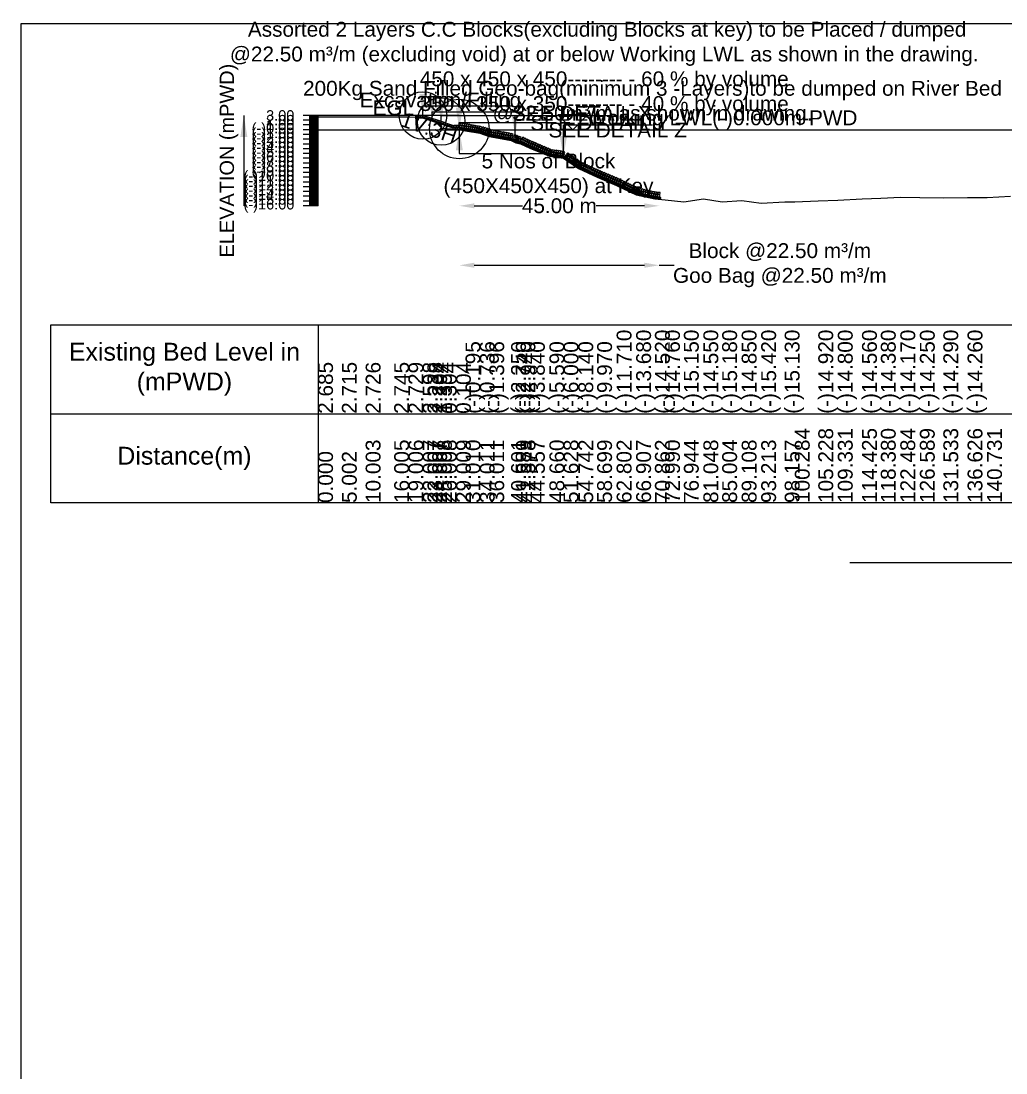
# Model space of a CAD drawing. Header units: inches. Extents: x 89000 to 845000, y -7071 to 31.
# Drawn here: x 520000 to 523315, y -3531 to 9 of the extents above; entities that cross this region are included whole.
import ezdxf

# ---------------------------------------------------------------- set-up
doc = ezdxf.new("R2010")
doc.units = ezdxf.units.IN
doc.header["$LTSCALE"] = 7
doc.header["$MEASUREMENT"] = 0
for name, color, linetype, lineweight in [('Cross section Data Border', 7, 'Continuous', 9), ('Cross Section Labels', 7, 'Continuous', 9), ('Existing_Bed_Level for Xsection', 7, 'Continuous', 25), ('Long Section Labels', 7, 'Continuous', 9)]:
    doc.layers.add(name, color=color, linetype=linetype, lineweight=lineweight)
doc.styles.get("Standard").update_dxf_attribs({"font": 'arial.ttf'})
doc.dimstyles.new('Appron Lebeling Style', dxfattribs={"dimtxt": 50, "dimasz": 50, "dimexe": 0.18, "dimexo": 0.0625, "dimgap": 0.09, "dimtad": 0, "dimtih": 1, "dimtoh": 1, "dimdec": 4, "dimzin": 0, "dimdsep": 46, "dimtxsty": 'Standard', "dimcen": 0.09, "dimse1": 1, "dimse2": 1, "dimadec": 0, "dimazin": 0, "dimtfac": 1, "dimtdec": 4, "dimtofl": 0, "dimtmove": 0, "dimatfit": 3, "dimfxl": 1, "dimtolj": 1, "dimtzin": 0, "dimarcsym": 0})
doc.dimstyles.get("Standard").update_dxf_attribs({"dimtxt": 0.18, "dimasz": 0.18, "dimexe": 0.18, "dimexo": 0.0625, "dimgap": 0.09, "dimtad": 0, "dimtih": 1, "dimtoh": 1, "dimdec": 4, "dimzin": 0, "dimdsep": 46, "dimtxsty": 'Standard', "dimcen": 0.09, "dimadec": 0, "dimazin": 0, "dimtfac": 1, "dimtdec": 4, "dimtofl": 0, "dimtmove": 0, "dimatfit": 3, "dimfxl": 1, "dimtolj": 1, "dimtzin": 0, "dimarcsym": 0})

# ---------------------------------------------------------------- blocks, each defined once
blk = doc.blocks.new('*D317')
at = {"layer": 'Cross Section Labels', "color": 0, "lineweight": -2, "transparency": 16777216}
for p, q in [((521525.3, -613.3), (521688.3, -613.3)), ((522098.5, -613.3), (521935.5, -613.3))]:
    blk.add_line(p, q, dxfattribs=at)
at = {"layer": 'Cross Section Labels', "color": 0, "transparency": 16777216}
for points in [[(521525.3, -604.9), (521525.3, -621.6), (521475.3, -613.3)], [(522098.5, -604.9), (522098.5, -621.6), (522148.5, -613.3)]]:
    blk.add_solid(points, dxfattribs=at)
at = {"layer": 'Defpoints', "color": 0, "transparency": 16777216}
for p in [(521475.3, -357.3), (522148.5, -591.3), (522148.5, -613.3)]:
    blk.add_point(p, dxfattribs=at)
at = {"layer": 'Cross Section Labels', "color": 0, "transparency": 16777216, "insert": (521811.9, -613.3), "char_height": 50, "attachment_point": 5}
blk.add_mtext('\\A1;45.00 m', dxfattribs=at)
blk = doc.blocks.new('*D318')
at = {"layer": 'Cross Section Labels', "color": 0, "lineweight": -2, "transparency": 16777216}
for p, q in [((521525.3, -813.3), (522098.5, -813.3)), ((522148.5, -813.3), (522198.5, -813.3))]:
    blk.add_line(p, q, dxfattribs=at)
at = {"layer": 'Cross Section Labels', "color": 0, "transparency": 16777216}
for points in [[(521525.3, -804.9), (521525.3, -821.6), (521475.3, -813.3)], [(522098.5, -804.9), (522098.5, -821.6), (522148.5, -813.3)]]:
    blk.add_solid(points, dxfattribs=at)
at = {"layer": 'Defpoints', "color": 0, "transparency": 16777216}
for p in [(521475.3, -357.3), (522148.5, -591.3), (522148.5, -813.3)]:
    blk.add_point(p, dxfattribs=at)
at = {"layer": 'Cross Section Labels', "color": 0, "transparency": 16777216, "insert": (522554.1, -813.3), "char_height": 50, "attachment_point": 5}
blk.add_mtext('\\A1;Block @22.50 m³/m ^JGoo Bag @22.50 m³/m ', dxfattribs=at)

msp = doc.modelspace()

# ---------------------------------------------------------------- linework, layer by layer
at = {"layer": 'Cross section Data Border'}
msp.add_lwpolyline([(520100, -1013.28), (528999.71342, -1013.28), (528999.71342, -1613.28), (520100, -1613.28)], close=True, dxfattribs=at)
for points in [[(521000, -1013.28), (521000, -1613.28)], [(520100, -1313.28), (528999.71342, -1313.28)]]:
    msp.add_lwpolyline(points, dxfattribs=at)
at = {"layer": 'Cross Section Labels'}
for points in [[(520000, 0), (530000, 0), (530000, -7071), (520000, -7071)], [(521857.27794, -357.28), (521907.27794, -307.28), (521807.27794, -307.28)]]:
    msp.add_lwpolyline(points, close=True, dxfattribs=at)
msp.add_lwpolyline([(522789.85671, -1813.28), (524949.85671, -1813.28), (527109.85671, -1813.28)], dxfattribs=at)
for centre, radius in [((521352.87794, -309.28), 80), ((521414.07794, -329.68), 80), ((521475.27794, -354.88), 100)]:
    msp.add_circle(centre, radius, dxfattribs=at)
at = {"layer": 'Existing_Bed_Level for Xsection'}
for points in [[(521475.27794, -309.28), (521000, -309.28)], [(521000, -314.32), (521080.02484, -313.84), (521160.04967, -313.664), (521256.07948, -313.36), (521304.09438, -313.616), (521352.10928, -315.712), (521368.11425, -321.472), (521384.11921, -322.016), (521400.12418, -335.616), (521416.12915, -352.416), (521464.14405, -355.616), (521496.15398, -360.4), (521544.16889, -369.056), (521576.17882, -379.616), (521649.62198, -393.28), (521665.43143, -401.12), (521681.24978, -404.32), (521712.9108, -418.72), (521778.56295, -446.72), (521826.04787, -453.28), (521875.87858, -487.52), (521939.18495, -516.8), (522004.82975, -544.64), (522070.5145, -576.16), (522133.79116, -589.6), (522167.83402, -593.44), (522231.09926, -599.68), (522296.77286, -590.08), (522360.06358, -600.16), (522425.72207, -594.88), (522491.40802, -604), (522570.50604, -599.36), (522604.53705, -599.36), (522683.64204, -596), (522749.30185, -594.08), (522830.79811, -590.24), (522894.08521, -587.36), (522959.74827, -584), (523025.43125, -585.28), (523104.52918, -585.92), (523186.01551, -585.44), (523251.69232, -585.44), (523330.80022, -580.48)], [(521457.27794, -344.08), (521353.6169, -309.52632), (521352.87794, -309.28), (521352.09901, -309.28), (521337.69901, -309.28)], [(521337.69901, -314.08), (521352.09901, -314.08), (521457.27794, -349.13964)], [(521337.69901, -315.68), (521351.83936, -315.68), (521455.03936, -350.08)], [(521337.69901, -317.28), (521351.57972, -317.28), (521453.67794, -351.31274)], [(521000, -357.28), (528899.71342, -357.28)]]:
    msp.add_lwpolyline(points, dxfattribs=at)
at = {"layer": 'Long Section Labels'}
for points in [[(521000, -309.28), (520950, -309.28)], [(521000, -313.28), (520970, -313.28)], [(521000, -317.28), (520970, -317.28)], [(521000, -613.28), (521000, -597.28), (521000, -581.28), (521000, -565.28), (521000, -549.28), (521000, -533.28), (521000, -517.28), (521000, -501.28), (521000, -485.28), (521000, -469.28), (521000, -453.28), (521000, -437.28), (521000, -421.28), (521000, -405.28), (521000, -389.28), (521000, -373.28), (521000, -357.28), (521000, -341.28), (521000, -325.28), (521000, -309.28)], [(521000, -325.28), (520950, -325.28)], [(521000, -341.28), (520950, -341.28)], [(521000, -321.28), (520970, -321.28)], [(521000, -329.28), (520970, -329.28)], [(521000, -333.28), (520970, -333.28)], [(521000, -337.28), (520970, -337.28)], [(521000, -345.28), (520970, -345.28)], [(521000, -349.28), (520970, -349.28)], [(521000, -353.28), (520970, -353.28)], [(521000, -357.28), (520950, -357.28)], [(521000, -373.28), (520950, -373.28)], [(521000, -389.28), (520950, -389.28)], [(521000, -361.28), (520970, -361.28)], [(521000, -365.28), (520970, -365.28)], [(521000, -369.28), (520970, -369.28)], [(521000, -377.28), (520970, -377.28)], [(521000, -381.28), (520970, -381.28)], [(521000, -385.28), (520970, -385.28)], [(521000, -405.28), (520950, -405.28)], [(521000, -421.28), (520950, -421.28)], [(521000, -393.28), (520970, -393.28)], [(521000, -397.28), (520970, -397.28)], [(521000, -401.28), (520970, -401.28)], [(521000, -409.28), (520970, -409.28)], [(521000, -413.28), (520970, -413.28)], [(521000, -417.28), (520970, -417.28)], [(521000, -437.28), (520950, -437.28)], [(521000, -453.28), (520950, -453.28)], [(521000, -425.28), (520970, -425.28)], [(521000, -429.28), (520970, -429.28)], [(521000, -433.28), (520970, -433.28)], [(521000, -441.28), (520970, -441.28)], [(521000, -445.28), (520970, -445.28)], [(521000, -449.28), (520970, -449.28)], [(521000, -457.28), (520970, -457.28)], [(521000, -469.28), (520950, -469.28)], [(521000, -485.28), (520950, -485.28)], [(521000, -461.28), (520970, -461.28)], [(521000, -465.28), (520970, -465.28)], [(521000, -473.28), (520970, -473.28)], [(521000, -477.28), (520970, -477.28)], [(521000, -481.28), (520970, -481.28)], [(521000, -489.28), (520970, -489.28)], [(521000, -493.28), (520970, -493.28)], [(521000, -501.28), (520950, -501.28)], [(521000, -517.28), (520950, -517.28)], [(521000, -497.28), (520970, -497.28)], [(521000, -505.28), (520970, -505.28)], [(521000, -509.28), (520970, -509.28)], [(521000, -513.28), (520970, -513.28)], [(521000, -521.28), (520970, -521.28)], [(521000, -525.28), (520970, -525.28)], [(521000, -529.28), (520970, -529.28)], [(521000, -533.28), (520950, -533.28)], [(521000, -549.28), (520950, -549.28)], [(521000, -565.28), (520950, -565.28)], [(521000, -537.28), (520970, -537.28)], [(521000, -541.28), (520970, -541.28)], [(521000, -545.28), (520970, -545.28)], [(521000, -553.28), (520970, -553.28)], [(521000, -557.28), (520970, -557.28)], [(521000, -561.28), (520970, -561.28)], [(521000, -581.28), (520950, -581.28)], [(521000, -597.28), (520950, -597.28)], [(521000, -569.28), (520970, -569.28)], [(521000, -573.28), (520970, -573.28)], [(521000, -577.28), (520970, -577.28)], [(521000, -585.28), (520970, -585.28)], [(521000, -589.28), (520970, -589.28)], [(521000, -593.28), (520970, -593.28)], [(521000, -601.28), (520970, -601.28)], [(521000, -613.28), (520950, -613.28)], [(521000, -605.28), (520970, -605.28)], [(521000, -609.28), (520970, -609.28)]]:
    msp.add_lwpolyline(points, dxfattribs=at)
for points in [[(521337.69901, -309.28), (521332.89901, -309.28), (521332.89901, -316.48), (521337.69901, -316.48)], [(521337.69901, -316.48), (521332.89901, -316.48), (521332.89901, -323.68), (521337.69901, -323.68)], [(521344.89901, -309.28), (521337.69901, -309.28), (521337.69901, -314.08), (521344.89901, -314.08)], [(521352.09901, -309.28), (521344.89901, -309.28), (521344.89901, -314.08), (521352.09901, -314.08)], [(521360.44742, -311.80316), (521353.6169, -309.52632), (521352.09901, -314.08), (521358.92953, -316.35684)], [(521367.27794, -314.08), (521360.44742, -311.80316), (521358.92953, -316.35684), (521365.76005, -318.63368)], [(521374.10846, -316.35684), (521367.27794, -314.08), (521365.76005, -318.63368), (521372.59057, -320.91052)], [(521380.93898, -318.63368), (521374.10846, -316.35684), (521372.59057, -320.91052), (521379.42109, -323.18736)], [(521387.7695, -320.91052), (521380.93898, -318.63368), (521379.42109, -323.18736), (521386.25161, -325.4642)], [(521394.60002, -323.18736), (521387.7695, -320.91052), (521386.25161, -325.4642), (521393.08213, -327.74104)], [(521401.43054, -325.4642), (521394.60002, -323.18736), (521393.08213, -327.74104), (521399.91265, -330.01788)], [(521408.26106, -327.74104), (521401.43054, -325.4642), (521399.91265, -330.01788), (521406.74317, -332.29472)], [(521415.09158, -330.01788), (521408.26106, -327.74104), (521406.74317, -332.29472), (521413.57368, -334.57156)], [(521421.9221, -332.29472), (521415.09158, -330.01788), (521413.57368, -334.57156), (521420.4042, -336.8484)], [(521428.75262, -334.57156), (521421.9221, -332.29472), (521420.4042, -336.8484), (521427.23472, -339.12524)], [(521435.58314, -336.8484), (521428.75262, -334.57156), (521427.23472, -339.12524), (521434.06524, -341.40208)], [(521442.41366, -339.12524), (521435.58314, -336.8484), (521434.06524, -341.40208), (521440.89576, -343.67892)], [(521449.24418, -341.40208), (521442.41366, -339.12524), (521440.89576, -343.67892), (521447.72628, -345.95576)], [(521456.0747, -343.67892), (521449.24418, -341.40208), (521447.72628, -345.95576), (521454.5568, -348.2326)], [(521460.87794, -350.08), (521453.67794, -350.08), (521453.67794, -357.28), (521460.87794, -357.28)], [(521464.47794, -342.88), (521457.27794, -342.88), (521457.27794, -350.08), (521464.47794, -350.08)], [(521468.07794, -350.08), (521460.87794, -350.08), (521460.87794, -357.28), (521468.07794, -357.28)], [(521471.67794, -342.88), (521464.47794, -342.88), (521464.47794, -350.08), (521471.67794, -350.08)], [(521475.27794, -350.08), (521468.07794, -350.08), (521468.07794, -357.28), (521475.27794, -357.28)], [(521482.60957, -341.51361), (521475.90898, -344.14839), (521478.54376, -350.84899), (521485.24435, -348.21421)], [(521486.3782, -337.19543), (521479.77595, -334.3231), (521476.90362, -340.92535), (521483.50587, -343.79768)], [(521489.73048, -342.57786), (521483.02989, -345.21264), (521485.66467, -351.91323), (521492.36526, -349.27845)], [(521493.49911, -338.25968), (521486.89686, -335.38734), (521484.02453, -341.98959), (521490.62678, -344.86193)], [(521496.85139, -343.64211), (521490.1508, -346.27689), (521492.78558, -352.97748), (521499.48617, -350.3427)], [(521500.62002, -339.32392), (521494.01778, -336.45159), (521491.14544, -343.05384), (521497.74769, -345.92617)], [(521504.43962, -344.94798), (521497.663, -347.38054), (521500.09556, -354.15717), (521506.87218, -351.7246)], [(521508.33611, -340.7448), (521501.823, -337.67569), (521498.75388, -344.18879), (521505.26699, -347.25791)], [(521511.5254, -346.22538), (521504.74877, -348.65795), (521507.18134, -355.43457), (521513.95796, -353.00201)], [(521515.42188, -342.02221), (521508.90878, -338.95309), (521505.83966, -345.46619), (521512.35276, -348.53531)], [(521518.61117, -347.50279), (521511.83455, -349.93535), (521514.26712, -356.71198), (521521.04374, -354.27941)], [(521522.50766, -343.29961), (521515.99456, -340.2305), (521512.92544, -346.7436), (521519.43854, -349.81272)], [(521525.69695, -348.78019), (521518.92033, -351.21276), (521521.35289, -357.98938), (521528.12952, -355.55682)], [(521529.59344, -344.57702), (521523.08033, -341.5079), (521520.01122, -348.021), (521526.52432, -351.09012)], [(521532.78273, -350.0576), (521526.0061, -352.49017), (521528.43867, -359.26679), (521535.21529, -356.83422)], [(521536.67921, -345.85443), (521530.16611, -342.78531), (521527.09699, -349.29841), (521533.6101, -352.36753)], [(521539.8685, -351.335), (521533.09188, -353.76757), (521535.52445, -360.54419), (521542.30107, -358.11163)], [(521543.76499, -347.13183), (521537.25189, -344.06271), (521534.18277, -350.57581), (521540.69587, -353.64493)], [(521546.95428, -352.61241), (521540.17766, -355.04498), (521542.61022, -361.8216), (521549.38685, -359.38903)], [(521550.85077, -348.40924), (521544.33767, -345.34012), (521541.26855, -351.85322), (521547.78165, -354.92234)], [(521560.50977, -351.80213), (521554.48983, -347.85241), (521550.54011, -353.87236), (521556.56005, -357.82207)], [(521567.3473, -354.05782), (521561.32736, -350.1081), (521557.37764, -356.12804), (521563.39759, -360.07776)], [(521574.18484, -356.3135), (521568.16489, -352.36378), (521564.21518, -358.38373), (521570.23512, -362.33345)], [(521556.06382, -355.41915), (521549.01362, -356.88021), (521550.47469, -363.93041), (521557.52488, -362.46934)], [(521562.90135, -357.67483), (521555.85116, -359.1359), (521557.31222, -366.1861), (521564.36242, -364.72503)], [(521569.73889, -359.93052), (521562.68869, -361.39158), (521564.14976, -368.44178), (521571.19995, -366.98072)], [(521576.57642, -362.18621), (521569.52623, -363.64727), (521570.98729, -370.69747), (521578.03749, -369.2364)], [(521581.02237, -358.56919), (521575.00243, -354.61947), (521571.05271, -360.63942), (521577.07266, -364.58913)], [(521581.31049, -363.60767), (521574.52039, -366.00235), (521576.91507, -372.79245), (521583.70518, -370.39777)], [(521585.23038, -359.42631), (521578.73452, -356.32087), (521575.62908, -362.81674), (521582.12494, -365.92218)], [(521588.38902, -364.92462), (521581.59892, -367.31931), (521583.99361, -374.10941), (521590.78371, -371.71472)], [(521592.30892, -360.74327), (521585.81305, -357.63783), (521582.70761, -364.13369), (521589.20348, -367.23913)], [(521595.46755, -366.24157), (521588.67745, -368.63626), (521591.07214, -375.42636), (521597.86224, -373.03167)], [(521599.38745, -362.06022), (521592.89159, -358.95478), (521589.78615, -365.45064), (521596.28201, -368.55608)], [(521602.54609, -367.55852), (521595.75599, -369.95321), (521598.15068, -376.74331), (521604.94078, -374.34862)], [(521606.46599, -363.37717), (521599.97012, -360.27173), (521596.86468, -366.76759), (521603.36055, -369.87303)], [(521609.62462, -368.87547), (521602.83452, -371.27016), (521605.22921, -378.06026), (521612.01931, -375.66557)], [(521613.54452, -364.69412), (521607.04866, -361.58868), (521603.94322, -368.08454), (521610.43908, -371.18998)], [(521616.70316, -370.19242), (521609.91305, -372.58711), (521612.30774, -379.37721), (521619.09784, -376.98252)], [(521620.62305, -366.01107), (521614.12719, -362.90563), (521611.02175, -369.4015), (521617.51761, -372.50694)], [(521623.78169, -371.50937), (521616.99159, -373.90406), (521619.38628, -380.69416), (521626.17638, -378.29948)], [(521627.70159, -367.32802), (521621.20572, -364.22258), (521618.10028, -370.71845), (521624.59615, -373.82389)], [(521630.86022, -372.82633), (521624.07012, -375.22101), (521626.46481, -382.01111), (521633.25491, -379.61643)], [(521634.78012, -368.64498), (521628.28426, -365.53954), (521625.17882, -372.0354), (521631.67468, -375.14084)], [(521637.93876, -374.14328), (521631.14866, -376.53797), (521633.54334, -383.32807), (521640.33344, -380.93338)], [(521641.85865, -369.96193), (521635.36279, -366.85649), (521632.25735, -373.35235), (521638.75321, -376.45779)], [(521645.01729, -375.46023), (521638.22719, -377.85492), (521640.62188, -384.64502), (521647.41198, -382.25033)], [(521648.93719, -371.27888), (521642.44132, -368.17344), (521639.33588, -374.6693), (521645.83175, -377.77474)], [(521652.09582, -376.77718), (521645.30572, -379.17187), (521647.70041, -385.96197), (521654.49051, -383.56728)], [(521656.01572, -372.59583), (521649.51986, -369.49039), (521646.41442, -375.98625), (521652.91028, -379.09169)], [(521662.95618, -381.2776), (521655.7703, -381.72826), (521656.22096, -388.91414), (521663.40684, -388.46348)], [(521667.86842, -378.32478), (521662.46667, -373.56441), (521657.7063, -378.96616), (521663.10805, -383.72653)], [(521669.40658, -384.47639), (521662.2207, -384.92705), (521662.67136, -392.11294), (521669.85725, -391.66227)], [(521674.31883, -381.52357), (521668.91708, -376.7632), (521664.15671, -382.16495), (521669.55846, -386.92532)], [(521672.03821, -385.44181), (521665.21145, -387.72989), (521667.49953, -394.55665), (521674.32629, -392.26857)], [(521676.02309, -381.32234), (521669.57665, -378.11558), (521666.36988, -384.56202), (521672.81633, -387.76879)], [(521679.09526, -386.86942), (521672.26849, -389.15751), (521674.55658, -395.98427), (521681.38334, -393.69619)], [(521683.08014, -382.74996), (521676.63369, -379.54319), (521673.42693, -385.98964), (521679.87337, -389.1964)], [(521694.44676, -386.69777), (521688.88854, -382.12108), (521684.31184, -387.6793), (521689.87007, -392.256)], [(521701.00073, -389.67863), (521695.44251, -385.10194), (521690.86581, -390.66016), (521696.42403, -395.23686)], [(521707.55469, -392.6595), (521701.99647, -388.0828), (521697.41977, -393.64102), (521702.978, -398.21772)], [(521689.63622, -389.81353), (521682.46947, -390.50472), (521683.16066, -397.67147), (521690.32741, -396.98028)], [(521696.19019, -392.7944), (521689.02344, -393.48559), (521689.71463, -400.65233), (521696.88138, -399.96114)], [(521702.74415, -395.77526), (521695.5774, -396.46645), (521696.26859, -403.63319), (521703.43534, -402.942)], [(521709.29812, -398.75612), (521702.13137, -399.44731), (521702.82256, -406.61405), (521709.98931, -405.92286)], [(521714.10866, -395.64036), (521708.55044, -391.06366), (521703.97374, -396.62188), (521709.53196, -401.19858)], [(521715.85208, -401.73698), (521708.68534, -402.42817), (521709.37653, -409.59492), (521716.54327, -408.90373)], [(521720.66263, -398.62122), (521715.1044, -394.04452), (521710.52771, -399.60274), (521716.08593, -404.17944)], [(521722.07126, -404.49656), (521714.92292, -405.35755), (521715.78391, -412.50588), (521722.93224, -411.6449)], [(521726.80655, -401.26758), (521721.14133, -396.824), (521716.69776, -402.48922), (521722.36297, -406.93279)], [(521728.69409, -407.32113), (521721.54575, -408.18212), (521722.40673, -415.33045), (521729.55507, -414.46947)], [(521733.42937, -404.09215), (521727.76416, -399.64857), (521723.32058, -405.31379), (521728.9858, -409.75736)], [(521735.31691, -410.1457), (521728.16857, -411.00669), (521729.02956, -418.15502), (521736.17789, -417.29404)], [(521740.0522, -406.91672), (521734.38698, -402.47314), (521729.94341, -408.13836), (521735.60862, -412.58193)], [(521741.93973, -412.97027), (521734.7914, -413.83125), (521735.65238, -420.97959), (521742.80072, -420.11861)], [(521746.67502, -409.74129), (521741.00981, -405.29771), (521736.56623, -410.96293), (521742.23145, -415.4065)], [(521748.56256, -415.79484), (521741.41422, -416.65582), (521742.27521, -423.80416), (521749.42354, -422.94318)], [(521753.29785, -412.56586), (521747.63263, -408.12228), (521743.18906, -413.7875), (521748.85427, -418.23107)], [(521755.18538, -418.61941), (521748.03705, -419.48039), (521748.89803, -426.62873), (521756.04637, -425.76775)], [(521759.92067, -415.39043), (521754.25546, -410.94685), (521749.81188, -416.61207), (521755.4771, -421.05564)], [(521761.80821, -421.44398), (521754.65987, -422.30496), (521755.52086, -429.4533), (521762.66919, -428.59232)], [(521766.5435, -418.215), (521760.87828, -413.77142), (521756.43471, -419.43664), (521762.09992, -423.88021)], [(521768.43103, -424.26855), (521761.2827, -425.12953), (521762.14368, -432.27787), (521769.29202, -431.41689)], [(521773.16632, -421.03957), (521767.50111, -416.59599), (521763.05753, -422.26121), (521768.72275, -426.70478)], [(521779.78914, -423.86414), (521774.12393, -419.42056), (521769.68036, -425.08578), (521775.34557, -429.52935)], [(521786.41197, -426.68871), (521780.74676, -422.24513), (521776.30318, -427.91034), (521781.96839, -432.35392)], [(521788.00564, -426.31556), (521781.37198, -423.51652), (521778.57294, -430.15018), (521785.2066, -432.94921)], [(521795.1379, -427.30087), (521788.50424, -424.50184), (521785.7052, -431.13549), (521792.33886, -433.93453)], [(521775.05386, -427.09312), (521767.90552, -427.9541), (521768.7665, -435.10244), (521775.91484, -434.24146)], [(521781.67668, -429.91769), (521774.52835, -430.77867), (521775.38933, -437.92701), (521782.53767, -437.06603)], [(521784.28506, -430.67521), (521777.61406, -433.38404), (521780.32289, -440.05504), (521786.99389, -437.34621)], [(521791.41732, -431.66053), (521784.74632, -434.36936), (521787.45515, -441.04036), (521794.12615, -438.33153)], [(521798.54958, -432.64585), (521791.87858, -435.35467), (521794.58741, -442.02567), (521801.25841, -439.31685)], [(521802.27016, -428.28619), (521795.6365, -425.48715), (521792.83747, -432.12081), (521799.47112, -434.91984)], [(521805.68184, -433.63116), (521799.01084, -436.33999), (521801.71967, -443.01099), (521808.39067, -440.30216)], [(521809.40242, -429.2715), (521802.76877, -426.47247), (521799.96973, -433.10612), (521806.60338, -435.90516)], [(521812.81411, -434.61648), (521806.14311, -437.3253), (521808.85193, -443.99631), (521815.52293, -441.28748)], [(521816.53468, -430.25682), (521809.90103, -427.45778), (521807.10199, -434.09144), (521813.73564, -436.89048)], [(521819.94637, -435.60179), (521813.27537, -438.31062), (521815.9842, -444.98162), (521822.6552, -442.27279)], [(521823.66694, -431.24214), (521817.03329, -428.4431), (521814.23425, -435.07675), (521820.86791, -437.87579)], [(521827.07863, -436.58711), (521820.40763, -439.29594), (521823.11646, -445.96694), (521829.78746, -443.25811)], [(521830.79921, -432.22745), (521824.16555, -429.42841), (521821.36651, -436.06207), (521828.00017, -438.86111)], [(521840.38523, -442.89718), (521833.20771, -442.32873), (521832.63926, -449.50625), (521839.81678, -450.0747)], [(521845.66518, -440.66751), (521840.98968, -435.19214), (521835.51431, -439.86764), (521840.18981, -445.34302)], [(521846.31937, -446.97468), (521839.14184, -446.40623), (521838.57339, -453.58376), (521845.75092, -454.15221)], [(521851.59932, -444.74502), (521846.92382, -439.26965), (521841.44845, -443.94515), (521846.12395, -449.42052)], [(521852.2535, -451.05218), (521845.07598, -450.48373), (521844.50753, -457.66126), (521851.68505, -458.22971)], [(521857.53345, -448.82252), (521852.85795, -443.34715), (521847.38258, -448.02265), (521852.05808, -453.49802)], [(521858.18764, -455.12969), (521851.01011, -454.56124), (521850.44166, -461.73876), (521857.61919, -462.30721)], [(521863.46759, -452.90002), (521858.79209, -447.42465), (521853.31672, -452.10015), (521857.99222, -457.57552)], [(521864.12178, -459.20719), (521856.94425, -458.63874), (521856.3758, -465.81626), (521863.55333, -466.38471)], [(521869.40173, -456.97752), (521864.72622, -451.50215), (521859.25085, -456.17766), (521863.92636, -461.65303)], [(521875.33586, -461.05503), (521870.66036, -455.57966), (521865.18499, -460.25516), (521869.86049, -465.73053)], [(521881.27, -465.13253), (521876.5945, -459.65716), (521871.11913, -464.33266), (521875.79463, -469.80803)], [(521870.05591, -463.28469), (521862.87839, -462.71624), (521862.30994, -469.89377), (521869.48746, -470.46222)], [(521875.99005, -467.36219), (521868.81252, -466.79374), (521868.24407, -473.97127), (521875.4216, -474.53972)], [(521881.92418, -471.4397), (521874.74666, -470.87125), (521874.17821, -478.04877), (521881.35573, -478.61722)], [(521887.20414, -469.21003), (521882.52863, -463.73466), (521877.05326, -468.41016), (521881.72876, -473.88553)], [(521885.67127, -473.67498), (521878.50027, -474.32059), (521879.14589, -481.49159), (521886.31688, -480.84597)], [(521890.50152, -470.58986), (521884.97251, -465.97792), (521880.36057, -471.50694), (521885.88958, -476.11888)], [(521892.20615, -476.69744), (521885.03516, -477.34306), (521885.68077, -484.51405), (521892.85177, -483.86844)], [(521897.03641, -473.61233), (521891.50739, -469.00039), (521886.89545, -474.5294), (521892.42447, -479.14134)], [(521898.74103, -479.71991), (521891.57004, -480.36552), (521892.21565, -487.53652), (521899.38665, -486.89091)], [(521903.57129, -476.63479), (521898.04227, -472.02285), (521893.43033, -477.55187), (521898.95935, -482.16381)], [(521905.27592, -482.74238), (521898.10492, -483.38799), (521898.75054, -490.55899), (521905.92153, -489.91337)], [(521910.10617, -479.65726), (521904.57716, -475.04532), (521899.96522, -480.57434), (521905.49423, -485.18628)], [(521911.8108, -485.76484), (521904.63981, -486.41046), (521905.28542, -493.58145), (521912.45642, -492.93584)], [(521916.64105, -482.67973), (521911.11204, -478.06779), (521906.5001, -483.5968), (521912.02911, -488.20874)], [(521918.34568, -488.78731), (521911.17469, -489.43292), (521911.8203, -496.60392), (521918.9913, -495.9583)], [(521923.17594, -485.70219), (521917.64692, -481.09025), (521913.03498, -486.61927), (521918.564, -491.23121)], [(521924.88057, -491.80977), (521917.70957, -492.45539), (521918.35519, -499.62639), (521925.52618, -498.98077)], [(521929.71082, -488.72466), (521924.18181, -484.11272), (521919.56987, -489.64173), (521925.09888, -494.25367)], [(521931.41545, -494.83224), (521924.24445, -495.47786), (521924.89007, -502.64885), (521932.06107, -502.00324)], [(521936.2457, -491.74713), (521930.71669, -487.13519), (521926.10475, -492.6642), (521931.63376, -497.27614)], [(521942.78059, -494.76959), (521937.25157, -490.15765), (521932.63963, -495.68667), (521938.16865, -500.29861)], [(521949.31547, -497.79206), (521943.78645, -493.18012), (521939.17452, -498.70913), (521944.70353, -503.32107)], [(521937.95033, -497.85471), (521930.77934, -498.50032), (521931.42495, -505.67132), (521938.59595, -505.0257)], [(521946.293, -504.32694), (521940.76399, -499.715), (521936.15205, -505.24402), (521941.68106, -509.85596)], [(521952.51753, -506.91639), (521946.84333, -502.48428), (521942.41123, -508.15848), (521948.08543, -512.59058)], [(521955.32869, -500.28786), (521949.6545, -495.85576), (521945.22239, -501.52995), (521950.89659, -505.96205)], [(521959.14605, -509.72755), (521953.47186, -505.29545), (521949.03976, -510.96964), (521954.71395, -515.40174)], [(521961.95722, -503.09902), (521956.28302, -498.66692), (521951.85092, -504.34111), (521957.52511, -508.77322)], [(521965.77458, -512.53871), (521960.10039, -508.10661), (521955.66829, -513.7808), (521961.34248, -518.2129)], [(521968.58574, -505.91018), (521962.91155, -501.47808), (521958.47945, -507.15228), (521964.15364, -511.58438)], [(521972.40311, -515.34987), (521966.72891, -510.91777), (521962.29681, -516.59196), (521967.97101, -521.02407)], [(521975.21427, -508.72135), (521969.54008, -504.28924), (521965.10797, -509.96344), (521970.78217, -514.39554)], [(521979.03163, -518.16103), (521973.35744, -513.72893), (521968.92534, -519.40313), (521974.59953, -523.83523)], [(521981.8428, -511.53251), (521976.1686, -507.10041), (521971.7365, -512.7746), (521977.41069, -517.2067)], [(521985.66016, -520.9722), (521979.98597, -516.54009), (521975.55387, -522.21429), (521981.22806, -526.64639)], [(521988.47132, -514.34367), (521982.79713, -509.91157), (521978.36503, -515.58576), (521984.03922, -520.01786)], [(521992.28869, -523.78336), (521986.61449, -519.35126), (521982.18239, -525.02545), (521987.85659, -529.45755)], [(521995.09985, -517.15483), (521989.42566, -512.72273), (521984.99355, -518.39692), (521990.66775, -522.82903)], [(521998.91721, -526.59452), (521993.24302, -522.16242), (521988.81092, -527.83661), (521994.48511, -532.26871)], [(522001.72838, -519.96599), (521996.05418, -515.53389), (521991.62208, -521.20809), (521997.29628, -525.64019)], [(522005.54574, -529.40568), (521999.87155, -524.97358), (521995.43945, -530.64778), (522001.11364, -535.07988)], [(522008.3569, -522.77716), (522002.68271, -518.34505), (521998.25061, -524.01925), (522003.9248, -528.45135)], [(522012.17427, -532.21684), (522006.50007, -527.78474), (522002.06797, -533.45894), (522007.74217, -537.89104)], [(522014.98543, -525.58832), (522009.31124, -521.15622), (522004.87913, -526.83041), (522010.55333, -531.26251)], [(522022.3477, -529.19379), (522016.88474, -524.50379), (522012.19474, -529.96675), (522017.6577, -534.65675)], [(522028.839, -532.30875), (522023.37604, -527.61876), (522018.68604, -533.08172), (522024.149, -537.77171)], [(522035.3303, -535.42372), (522029.86734, -530.73372), (522025.17734, -536.19669), (522030.64031, -540.88668)], [(522019.23273, -535.68509), (522013.76977, -530.99509), (522009.07978, -536.45805), (522014.54274, -541.14805)], [(522025.72403, -538.80005), (522020.26107, -534.11006), (522015.57108, -539.57302), (522021.03404, -544.26301)], [(522032.21533, -541.91502), (522026.75237, -537.22502), (522022.06238, -542.68799), (522027.52534, -547.37798)], [(522038.70663, -545.02999), (522033.24367, -540.33999), (522028.55368, -545.80295), (522034.01664, -550.49295)], [(522041.8216, -538.53869), (522036.35864, -533.84869), (522031.66864, -539.31165), (522037.13161, -544.00165)], [(522045.19793, -548.14495), (522039.73497, -543.45496), (522035.04498, -548.91792), (522040.50794, -553.60791)], [(522048.3129, -541.65365), (522042.84994, -536.96366), (522038.15995, -542.42662), (522043.62291, -547.11661)], [(522051.68924, -551.25992), (522046.22627, -546.56992), (522041.53628, -552.03289), (522046.99924, -556.72288)], [(522054.8042, -544.76862), (522049.34124, -540.07862), (522044.65125, -545.54158), (522050.11421, -550.23158)], [(522058.18054, -554.37489), (522052.71757, -549.68489), (522048.02758, -555.14785), (522053.49054, -559.83785)], [(522061.2955, -547.88358), (522055.83254, -543.19359), (522051.14255, -548.65655), (522056.60551, -553.34655)], [(522064.67184, -557.48985), (522059.20888, -552.79986), (522054.51888, -558.26282), (522059.98184, -562.95281)], [(522067.7868, -550.99855), (522062.32384, -546.30856), (522057.63385, -551.77152), (522063.09681, -556.46151)], [(522071.16314, -560.60482), (522065.70018, -555.91482), (522061.01018, -561.37779), (522066.47314, -566.06778)], [(522074.2781, -554.11352), (522068.81514, -549.42352), (522064.12515, -554.88648), (522069.58811, -559.57648)], [(522077.65444, -563.71979), (522072.19148, -559.02979), (522067.50148, -564.49275), (522072.96444, -569.18275)], [(522080.7694, -557.22848), (522075.30644, -552.53849), (522070.61645, -558.00145), (522076.07941, -562.69145)], [(522081.56148, -563.88257), (522075.1464, -560.61351), (522071.87734, -567.02859), (522078.29242, -570.29765)], [(522083.05739, -556.83969), (522076.64231, -553.57063), (522073.37325, -559.9857), (522079.78833, -563.25477)], [(522088.60436, -565.37849), (522082.18928, -562.10942), (522078.92022, -568.5245), (522085.3353, -571.79356)], [(522090.10028, -558.3356), (522083.6852, -555.06654), (522080.41614, -561.48162), (522086.83121, -564.75068)], [(522095.64725, -566.8744), (522089.23217, -563.60534), (522085.96311, -570.02042), (522092.37819, -573.28948)], [(522097.14316, -559.83151), (522090.72808, -556.56245), (522087.45902, -562.97753), (522093.8741, -566.24659)], [(522102.69013, -568.37031), (522096.27506, -565.10125), (522093.00599, -571.51633), (522099.42107, -574.78539)], [(522104.18605, -561.32743), (522097.77097, -558.05837), (522094.50191, -564.47344), (522100.91699, -567.74251)], [(522110.65626, -561.62286), (522103.61338, -560.12695), (522102.11746, -567.16983), (522109.16035, -568.66575)], [(522117.69915, -563.11878), (522110.65626, -561.62286), (522109.16035, -568.66575), (522116.20324, -570.16166)], [(522124.74204, -564.61469), (522117.69915, -563.11878), (522116.20324, -570.16166), (522123.24612, -571.65757)], [(522131.78492, -566.1106), (522124.74204, -564.61469), (522123.24612, -571.65757), (522130.28901, -573.15349)], [(522138.82781, -567.60652), (522131.78492, -566.1106), (522130.28901, -573.15349), (522137.33189, -574.6494)], [(522109.73302, -569.86623), (522103.31794, -566.59716), (522100.04888, -573.01224), (522106.46396, -576.2813)], [(522116.77591, -571.36214), (522110.36083, -568.09308), (522107.09177, -574.50816), (522113.50685, -577.77722)], [(522123.81879, -572.85805), (522117.40371, -569.58899), (522114.13465, -576.00407), (522120.54973, -579.27313)], [(522130.86168, -574.35397), (522124.4466, -571.0849), (522121.17754, -577.49998), (522127.59262, -580.76904)], [(522137.90456, -575.84988), (522131.48949, -572.58082), (522128.22042, -578.9959), (522134.6355, -582.26496)], [(522143.70866, -576.32327), (522137.00723, -573.69063), (522134.37459, -580.39207), (522141.07603, -583.0247)], [(522143.82949, -568.02925), (522136.67487, -567.22221), (522135.86783, -574.37684), (522143.02246, -575.18387)], [(522150.86329, -577.1303), (522144.16185, -574.49767), (522141.52922, -581.1991), (522148.23066, -583.83174)], [(522150.98412, -568.83628), (522143.82949, -568.02925), (522143.02246, -575.18387), (522150.17709, -575.99091)]]:
    msp.add_lwpolyline(points, close=True, dxfattribs=at)
for centre, major_axis in [((521481.14732, -354.03189), (5.26631, -0.78707)), ((521481.54937, -351.34176), (5.26631, -0.78707)), ((521491.67994, -355.60602), (5.26631, -0.78707)), ((521492.08199, -352.9159), (5.26631, -0.78707)), ((521502.78901, -354.68653), (5.24033, -0.94471)), ((521480.74527, -356.72201), (5.26631, -0.78707)), ((521491.27789, -358.29615), (5.26631, -0.78707)), ((521501.82386, -360.04023), (5.24033, -0.94471)), ((521502.30643, -357.36338), (5.24033, -0.94471)), ((521512.30451, -361.92965), (5.24033, -0.94471)), ((521512.78709, -359.2528), (5.24033, -0.94471)), ((521513.26966, -356.57595), (5.24033, -0.94471)), ((521522.78516, -363.81908), (5.24033, -0.94471)), ((521523.26774, -361.14223), (5.24033, -0.94471)), ((521523.75031, -358.46538), (5.24033, -0.94471)), ((521533.26581, -365.7085), (5.24033, -0.94471)), ((521533.74839, -363.03165), (5.24033, -0.94471)), ((521534.23096, -360.3548), (5.24033, -0.94471)), ((521543.74646, -367.59792), (5.24033, -0.94471)), ((521544.22904, -364.92107), (5.24033, -0.94471)), ((521544.71162, -362.24423), (5.24033, -0.94471)), ((521554.06798, -370.88959), (5.05674, -1.66821)), ((521554.92012, -368.30652), (5.05674, -1.66821)), ((521555.77227, -365.72345), (5.05674, -1.66821)), ((521564.18145, -374.226), (5.05674, -1.66821)), ((521565.0336, -371.64293), (5.05674, -1.66821)), ((521565.88575, -369.05986), (5.05674, -1.66821)), ((521574.29492, -377.56241), (5.05674, -1.66821)), ((521575.14707, -374.97934), (5.05674, -1.66821)), ((521575.99922, -372.39627), (5.05674, -1.66821)), ((521584.50613, -379.78195), (5.23497, -0.97396)), ((521585.00364, -377.10783), (5.23497, -0.97396)), ((521585.50116, -374.43372), (5.23497, -0.97396)), ((521594.97606, -381.72986), (5.23497, -0.97396)), ((521595.47358, -379.05575), (5.23497, -0.97396)), ((521595.97109, -376.38164), (5.23497, -0.97396)), ((521605.446, -383.67778), (5.23497, -0.97396)), ((521605.94352, -381.00367), (5.23497, -0.97396)), ((521606.44103, -378.32956), (5.23497, -0.97396)), ((521615.91594, -385.6257), (5.23497, -0.97396)), ((521616.41345, -382.95159), (5.23497, -0.97396)), ((521616.91097, -380.27747), (5.23497, -0.97396)), ((521626.38588, -387.57362), (5.23497, -0.97396)), ((521626.88339, -384.8995), (5.23497, -0.97396)), ((521627.38091, -382.22539), (5.23497, -0.97396)), ((521636.85582, -389.52153), (5.23497, -0.97396)), ((521637.35333, -386.84742), (5.23497, -0.97396)), ((521637.85085, -384.17331), (5.23497, -0.97396)), ((521647.82327, -388.79534), (5.23497, -0.97396)), ((521648.32078, -386.12123), (5.23497, -0.97396)), ((521659.86478, -390.76924), (4.77043, -2.36569)), ((521647.32575, -391.46945), (5.23497, -0.97396)), ((521657.44791, -395.64288), (4.77043, -2.36569)), ((521658.65635, -393.20606), (4.77043, -2.36569)), ((521666.74386, -399.99795), (5.21908, -1.0558)), ((521667.28318, -397.33196), (5.21908, -1.0558)), ((521667.8225, -394.66596), (5.21908, -1.0558)), ((521677.18202, -402.10956), (5.21908, -1.0558)), ((521677.72134, -399.44356), (5.21908, -1.0558)), ((521678.26066, -396.77756), (5.21908, -1.0558)), ((521687.47866, -405.65895), (4.84702, -2.20451)), ((521688.60476, -403.183), (4.84702, -2.20451)), ((521689.73086, -400.70706), (4.84702, -2.20451)), ((521697.1727, -410.06797), (4.84702, -2.20451)), ((521698.2988, -407.59203), (4.84702, -2.20451)), ((521699.42491, -405.11609), (4.84702, -2.20451)), ((521706.86674, -414.477), (4.84702, -2.20451)), ((521707.99285, -412.00105), (4.84702, -2.20451)), ((521709.11895, -409.52511), (4.84702, -2.20451)), ((521716.5637, -418.7994), (4.89795, -2.08893)), ((521717.63076, -416.29745), (4.89795, -2.08893)), ((521718.69782, -413.79549), (4.89795, -2.08893)), ((521726.35959, -422.97725), (4.89795, -2.08893)), ((521727.42665, -420.4753), (4.89795, -2.08893)), ((521728.49371, -417.97334), (4.89795, -2.08893)), ((521736.15548, -427.15511), (4.89795, -2.08893)), ((521737.22254, -424.65315), (4.89795, -2.08893)), ((521738.2896, -422.15119), (4.89795, -2.08893)), ((521748.0855, -426.32905), (4.89795, -2.08893)), ((521745.95138, -431.33296), (4.89795, -2.08893)), ((521747.01844, -428.831), (4.89795, -2.08893)), ((521755.74727, -435.51081), (4.89795, -2.08893)), ((521756.81433, -433.00886), (4.89795, -2.08893)), ((521757.88139, -430.5069), (4.89795, -2.08893)), ((521765.54316, -439.68866), (4.89795, -2.08893)), ((521766.61022, -437.18671), (4.89795, -2.08893)), ((521767.67728, -434.68475), (4.89795, -2.08893)), ((521775.33906, -443.86652), (4.89795, -2.08893)), ((521776.40612, -441.36456), (4.89795, -2.08893)), ((521777.47318, -438.86261), (4.89795, -2.08893)), ((521785.25202, -446.27117), (5.2747, -0.7287)), ((521785.62425, -443.57676), (5.2747, -0.7287)), ((521785.99648, -440.88235), (5.2747, -0.7287)), ((521795.80143, -447.72856), (5.2747, -0.7287)), ((521796.17366, -445.03415), (5.2747, -0.7287)), ((521796.54589, -442.33974), (5.2747, -0.7287)), ((521806.35084, -449.18596), (5.2747, -0.7287)), ((521806.72307, -446.49155), (5.2747, -0.7287)), ((521807.0953, -443.79714), (5.2747, -0.7287)), ((521816.90025, -450.64335), (5.2747, -0.7287)), ((521817.27248, -447.94894), (5.2747, -0.7287)), ((521817.64471, -445.25453), (5.2747, -0.7287)), ((521827.82952, -452.8541), (4.38862, -3.01554)), ((521829.36991, -450.61232), (4.38862, -3.01554)), ((521830.9103, -448.37053), (4.38862, -3.01554)), ((521836.60676, -458.88518), (4.38862, -3.01554)), ((521838.14715, -456.6434), (4.38862, -3.01554)), ((521839.68754, -454.40161), (4.38862, -3.01554)), ((521846.9244, -462.67448), (4.38862, -3.01554)), ((521848.46479, -460.43269), (4.38862, -3.01554)), ((521845.38401, -464.91626), (4.38862, -3.01554)), ((521854.16126, -470.94734), (4.38862, -3.01554)), ((521855.70165, -468.70555), (4.38862, -3.01554)), ((521857.24204, -466.46377), (4.38862, -3.01554)), ((521862.9385, -476.97842), (4.38862, -3.01554)), ((521864.47889, -474.73663), (4.38862, -3.01554)), ((521866.01928, -472.49485), (4.38862, -3.01554)), ((521871.71575, -483.0095), (4.38862, -3.01554)), ((521873.25614, -480.76771), (4.38862, -3.01554)), ((521874.79653, -478.52593), (4.38862, -3.01554)), ((521880.68289, -488.24363), (4.83291, -2.23528)), ((521881.82471, -485.7749), (4.83291, -2.23528)), ((521882.96653, -483.30617), (4.83291, -2.23528)), ((521890.3487, -492.7142), (4.83291, -2.23528)), ((521891.49053, -490.24546), (4.83291, -2.23528)), ((521892.63235, -487.77673), (4.83291, -2.23528)), ((521900.01452, -497.18476), (4.83291, -2.23528)), ((521901.15634, -494.71603), (4.83291, -2.23528)), ((521902.29816, -492.24729), (4.83291, -2.23528)), ((521911.96398, -496.71786), (4.83291, -2.23528)), ((521909.68034, -501.65532), (4.83291, -2.23528)), ((521910.82216, -499.18659), (4.83291, -2.23528)), ((521919.34616, -506.12589), (4.83291, -2.23528)), ((521920.48798, -503.65715), (4.83291, -2.23528)), ((521921.6298, -501.18842), (4.83291, -2.23528)), ((521929.01198, -510.59645), (4.83291, -2.23528)), ((521930.1538, -508.12772), (4.83291, -2.23528)), ((521931.29562, -505.65898), (4.83291, -2.23528)), ((521938.6778, -515.06702), (4.83291, -2.23528)), ((521939.81962, -512.59828), (4.83291, -2.23528)), ((521940.96144, -510.12955), (4.83291, -2.23528)), ((521948.42676, -519.24221), (4.90216, -2.07901)), ((521949.48876, -516.7381), (4.90216, -2.07901)), ((521950.55075, -514.23399), (4.90216, -2.07901)), ((521958.23109, -523.40023), (4.90216, -2.07901)), ((521959.29308, -520.89612), (4.90216, -2.07901)), ((521960.35508, -518.39201), (4.90216, -2.07901)), ((521968.03542, -527.55825), (4.90216, -2.07901)), ((521969.09741, -525.05414), (4.90216, -2.07901)), ((521970.15941, -522.55003), (4.90216, -2.07901)), ((521977.83974, -531.71627), (4.90216, -2.07901)), ((521978.90174, -529.21216), (4.90216, -2.07901)), ((521979.96373, -526.70805), (4.90216, -2.07901)), ((521988.70607, -533.37018), (4.90216, -2.07901)), ((521989.76806, -530.86607), (4.90216, -2.07901)), ((521987.64407, -535.87429), (4.90216, -2.07901)), ((521997.4484, -540.03231), (4.90216, -2.07901)), ((521998.51039, -537.5282), (4.90216, -2.07901)), ((521999.57239, -535.02409), (4.90216, -2.07901)), ((522007.27094, -544.30297), (4.80068, -2.30369)), ((522008.44771, -541.8507), (4.80068, -2.30369)), ((522009.62447, -539.39843), (4.80068, -2.30369)), ((522016.8723, -548.91035), (4.80068, -2.30369)), ((522018.04906, -546.45808), (4.80068, -2.30369)), ((522019.22583, -544.00581), (4.80068, -2.30369)), ((522026.47365, -553.51773), (4.80068, -2.30369)), ((522027.65042, -551.06546), (4.80068, -2.30369)), ((522028.82718, -548.61319), (4.80068, -2.30369)), ((522036.07501, -558.12511), (4.80068, -2.30369)), ((522037.25177, -555.67284), (4.80068, -2.30369)), ((522038.42854, -553.22058), (4.80068, -2.30369)), ((522045.67636, -562.7325), (4.80068, -2.30369)), ((522046.85313, -560.28023), (4.80068, -2.30369)), ((522048.02989, -557.82796), (4.80068, -2.30369)), ((522055.27772, -567.33988), (4.80068, -2.30369)), ((522056.45448, -564.88761), (4.80068, -2.30369)), ((522057.63125, -562.43534), (4.80068, -2.30369)), ((522067.2326, -567.04272), (4.80068, -2.30369)), ((522064.87907, -571.94726), (4.80068, -2.30369)), ((522066.05584, -569.49499), (4.80068, -2.30369)), ((522074.46161, -575.60803), (5.20861, -1.10631)), ((522075.02673, -572.94738), (5.20861, -1.10631)), ((522075.59185, -570.28674), (5.20861, -1.10631)), ((522084.87882, -577.82065), (5.20861, -1.10631)), ((522085.44394, -575.16), (5.20861, -1.10631)), ((522086.00906, -572.49936), (5.20861, -1.10631)), ((522095.29603, -580.03327), (5.20861, -1.10631)), ((522095.86115, -577.37263), (5.20861, -1.10631)), ((522096.42627, -574.71198), (5.20861, -1.10631)), ((522105.71324, -582.24589), (5.20861, -1.10631)), ((522106.27836, -579.58525), (5.20861, -1.10631)), ((522106.84349, -576.9246), (5.20861, -1.10631)), ((522116.13045, -584.45852), (5.20861, -1.10631)), ((522116.69557, -581.79787), (5.20861, -1.10631)), ((522117.2607, -579.13722), (5.20861, -1.10631)), ((522126.54766, -586.67114), (5.20861, -1.10631)), ((522127.11278, -584.01049), (5.20861, -1.10631)), ((522127.67791, -581.34985), (5.20861, -1.10631)), ((522136.88062, -588.57986), (5.29124, -0.59685)), ((522137.1855, -585.877), (5.29124, -0.59685)), ((522137.49038, -583.17415), (5.29124, -0.59685)), ((522147.46311, -589.77356), (5.29124, -0.59685)), ((522147.76799, -587.0707), (5.29124, -0.59685)), ((522148.07287, -584.36784), (5.29124, -0.59685))]:
    msp.add_ellipse(centre, major_axis=major_axis, ratio=0.255, dxfattribs=at)

# ---------------------------------------------------------------- texts
at = {"layer": 'Cross section Data Border', "char_height": 60, "width": 800, "attachment_point": 5}
for s, insert in [('Existing Bed Level in (mPWD)', (520550, -1163.28)), ('Distance(m)', (520550, -1463.28))]:
    msp.add_mtext(s, dxfattribs=dict(at, insert=insert))
at = {"layer": 'Cross Section Labels', "char_height": 50}
for s, insert, attachment_point in [(' Assorted 2 Layers C.C Blocks(excluding Blocks at key) to be Placed / dumped^J@22.50 m³/m (excluding void) at or below Working LWL as shown in the drawing.^J450 x 450 x 450-------- - 60 % by volume^J350 x 350 x 350-------- - 40 % by volume', (521963.06033, -309.28), 8), ('200Kg Sand Filled Geo-bag(minimum 3 -Layers)to be dumped on River Bed^J@22.50m³/m as shown in drawing.', (522125.56111, -341.28), 8), ('Excavation/Filling', (521683.47794, -297.28), 9), ('EGL', (521323.29901, -309.28), 9), ('SEE DETAIL X', (521652.87794, -277.28), 1), ('SEE DETAIL Y', (521714.07794, -309.28), 1), ('Working LWL(-)0.000m-PWD', (521907.27794, -357.28), 7), ('SEE DETAIL Z', (521775.27794, -333.28), 1), ('5 Nos of Block ^J(450X450X450) at Key', (521775.27794, -437.28), 2)]:
    msp.add_mtext(s, dxfattribs=dict(at, insert=insert, attachment_point=attachment_point))
at = {"layer": 'Cross Section Labels', "insert": (521380.94812, -327.06947), "char_height": 50, "attachment_point": 2, "rotation": 341.56505118}
msp.add_mtext('1V:3H', dxfattribs=at)
at = {"layer": 'Long Section Labels', "rotation": 90}
for s, insert, char_height, attachment_point in [('ELEVATION (mPWD)', (520700, -461.28), 48, 5), ('(-)11.710', (522004.82975, -1313.28), 50, 1), ('(-)13.680', (522070.5145, -1313.28), 50, 1), ('(-)14.520', (522133.79116, -1313.28), 50, 1), ('(-)14.760', (522167.83402, -1313.28), 50, 1), ('(-)15.150', (522231.09926, -1313.28), 50, 1), ('(-)14.550', (522296.77286, -1313.28), 50, 1), ('(-)15.180', (522360.06358, -1313.28), 50, 1), ('(-)14.850', (522425.72207, -1313.28), 50, 1), ('(-)15.420', (522491.40802, -1313.28), 50, 1), ('(-)15.130', (522570.50604, -1313.28), 50, 1), ('(-)15.130', (522570.50604, -1313.28), 50, 1), ('(-)14.920', (522683.64204, -1313.28), 50, 1), ('(-)14.800', (522749.30185, -1313.28), 50, 1), ('(-)14.560', (522830.79811, -1313.28), 50, 1), ('(-)14.380', (522894.08521, -1313.28), 50, 1), ('(-)14.170', (522959.74827, -1313.28), 50, 1), ('(-)14.250', (523025.43125, -1313.28), 50, 1), ('(-)14.290', (523104.52918, -1313.28), 50, 1), ('(-)14.260', (523186.01551, -1313.28), 50, 1), ('(-)14.260', (523186.01551, -1313.28), 50, 1), ('(-)0.195', (521496.15398, -1313.28), 50, 1), ('(-)0.736', (521544.16889, -1313.28), 50, 1), ('(-)1.396', (521576.17882, -1313.28), 50, 1), ('(-)2.250', (521649.62198, -1313.28), 50, 1), ('(-)2.740', (521665.43143, -1313.28), 50, 1), ('(-)2.940', (521681.24978, -1313.28), 50, 1), ('(-)3.840', (521712.9108, -1313.28), 50, 1), ('(-)5.590', (521778.56295, -1313.28), 50, 1), ('(-)6.000', (521826.04787, -1313.28), 50, 1), ('(-)8.140', (521875.87858, -1313.28), 50, 1), ('(-)9.970', (521939.18495, -1313.28), 50, 1), ('(-)9.970', (521939.18495, -1313.28), 50, 1), ('(-)9.970', (521939.18495, -1313.28), 50, 1), ('(-)9.970', (521939.18495, -1313.28), 50, 1), ('(-)9.970', (521939.18495, -1313.28), 50, 1), ('2.685', (521000, -1313.28), 50, 1), ('2.715', (521080.02484, -1313.28), 50, 1), ('2.726', (521160.04967, -1313.28), 50, 1), ('2.745', (521256.07948, -1313.28), 50, 1), ('2.729', (521304.09438, -1313.28), 50, 1), ('2.598', (521352.10928, -1313.28), 50, 1), ('2.238', (521368.11425, -1313.28), 50, 1), ('2.204', (521384.11921, -1313.28), 50, 1), ('1.354', (521400.12418, -1313.28), 50, 1), ('0.304', (521416.12915, -1313.28), 50, 1), ('0.104', (521464.14405, -1313.28), 50, 1), ('100.284', (522604.53705, -1613.28), 50, 1), ('105.228', (522683.64204, -1613.28), 50, 1), ('109.331', (522749.30185, -1613.28), 50, 1), ('114.425', (522830.79811, -1613.28), 50, 1), ('118.380', (522894.08521, -1613.28), 50, 1), ('122.484', (522959.74827, -1613.28), 50, 1), ('126.589', (523025.43125, -1613.28), 50, 1), ('131.533', (523104.52918, -1613.28), 50, 1), ('136.626', (523186.01551, -1613.28), 50, 1), ('140.731', (523251.69232, -1613.28), 50, 1), ('10.003', (521160.04967, -1613.28), 50, 1), ('16.005', (521256.07948, -1613.28), 50, 1), ('19.006', (521304.09438, -1613.28), 50, 1), ('22.007', (521352.10928, -1613.28), 50, 1), ('23.007', (521368.11425, -1613.28), 50, 1), ('24.007', (521384.11921, -1613.28), 50, 1), ('25.008', (521400.12418, -1613.28), 50, 1), ('26.008', (521416.12915, -1613.28), 50, 1), ('29.009', (521464.14405, -1613.28), 50, 1), ('31.010', (521496.15398, -1613.28), 50, 1), ('34.011', (521544.16889, -1613.28), 50, 1), ('36.011', (521576.17882, -1613.28), 50, 1), ('40.601', (521649.62198, -1613.28), 50, 1), ('41.589', (521665.43143, -1613.28), 50, 1), ('42.578', (521681.24978, -1613.28), 50, 1), ('44.557', (521712.9108, -1613.28), 50, 1), ('48.660', (521778.56295, -1613.28), 50, 1), ('51.628', (521826.04787, -1613.28), 50, 1), ('54.742', (521875.87858, -1613.28), 50, 1), ('58.699', (521939.18495, -1613.28), 50, 1), ('62.802', (522004.82975, -1613.28), 50, 1), ('66.907', (522070.5145, -1613.28), 50, 1), ('70.862', (522133.79116, -1613.28), 50, 1), ('72.990', (522167.83402, -1613.28), 50, 1), ('76.944', (522231.09926, -1613.28), 50, 1), ('81.048', (522296.77286, -1613.28), 50, 1), ('85.004', (522360.06358, -1613.28), 50, 1), ('89.108', (522425.72207, -1613.28), 50, 1), ('93.213', (522491.40802, -1613.28), 50, 1), ('98.157', (522570.50604, -1613.28), 50, 1), ('0.000', (521000, -1613.28), 50, 1), ('5.002', (521080.02484, -1613.28), 50, 1)]:
    msp.add_mtext(s, dxfattribs=dict(at, insert=insert, char_height=char_height, attachment_point=attachment_point))
at = {"layer": 'Long Section Labels', "char_height": 35, "attachment_point": 6}
for s, insert in [('3.00', (520920, -309.28)), ('2.00', (520920, -325.28)), ('(-)0.00', (520920, -357.28)), ('(-)1.00', (520920, -373.28)), ('1.00', (520920, -341.28)), ('(-)2.00', (520920, -389.28)), ('(-)3.00', (520920, -405.28)), ('(-)4.00', (520920, -421.28)), ('(-)5.00', (520920, -437.28)), ('(-)6.00', (520920, -453.28)), ('(-)7.00', (520920, -469.28)), ('(-)10.00', (520920, -517.28)), ('(-)8.00', (520920, -485.28)), ('(-)9.00', (520920, -501.28)), ('(-)11.00', (520920, -533.28)), ('(-)12.00', (520920, -549.28)), ('(-)13.00', (520920, -565.28)), ('(-)14.00', (520920, -581.28)), ('(-)15.00', (520920, -597.28)), ('(-)16.00', (520920, -613.28))]:
    msp.add_mtext(s, dxfattribs=dict(at, insert=insert))

# ---------------------------------------------------------------- dimensions: what is measured, and where the dimension line sits
at = {"layer": 'Cross Section Labels'}
for base, text, picture, middle in [((522148.45541, -613.28), '45.00 m', '*D317', (521811.86668, -613.28)), ((522148.45541, -813.28), 'Block @22.50 m³/m ^JGoo Bag @22.50 m³/m ', '*D318', (522554.07065, -813.28))]:
    dim = msp.add_linear_dim(base=base, p1=(521475.27794, -357.28), p2=(522148.45541, -591.25411), text=text, dimstyle='Appron Lebeling Style', dxfattribs=at)
    dim.commit()
    dim.dimension.update_dxf_attribs({"geometry": picture, "text_midpoint": middle})

# ---------------------------------------------------------------- leaders
at = {"layer": 'Cross Section Labels', "annotation_type": 0, "has_hookline": 1, "hookline_direction": 0}
for points, text_width in [([(521352.87794, -309.28), (521352.87794, -277.28), (521652.78794, -277.28)], 466.13233), ([(521383.47794, -318.04), (521383.47794, -297.28), (521683.38794, -297.28)], 533.32196), ([(521414.07794, -329.68), (521414.07794, -309.28), (521713.98794, -309.28)], 466.03001), ([(521475.27794, -354.88), (521475.27794, -333.28), (521775.18794, -333.28)], 460.91405), ([(521663.06033, -378.09503), (521663.06033, -309.28), (521962.97033, -309.28)], 2510.77763), ([(521825.56111, -450.52507), (521825.56111, -341.28), (522125.47111, -341.28)], 2345.7367), ([(521475.27794, -354.88), (521475.27794, -437.28), (521775.18794, -437.28)], 701.90996)]:
    msp.add_leader(points, dimstyle='Standard', override={"dimasz": 72}, dxfattribs=dict(at, text_width=text_width))
at = {"layer": 'Long Section Labels'}
msp.add_leader([(520750, -309.28), (520750, -613.28)], dimstyle='Standard', override={"dimasz": 72}, dxfattribs=at)

doc.saveas('drawing.dxf')
